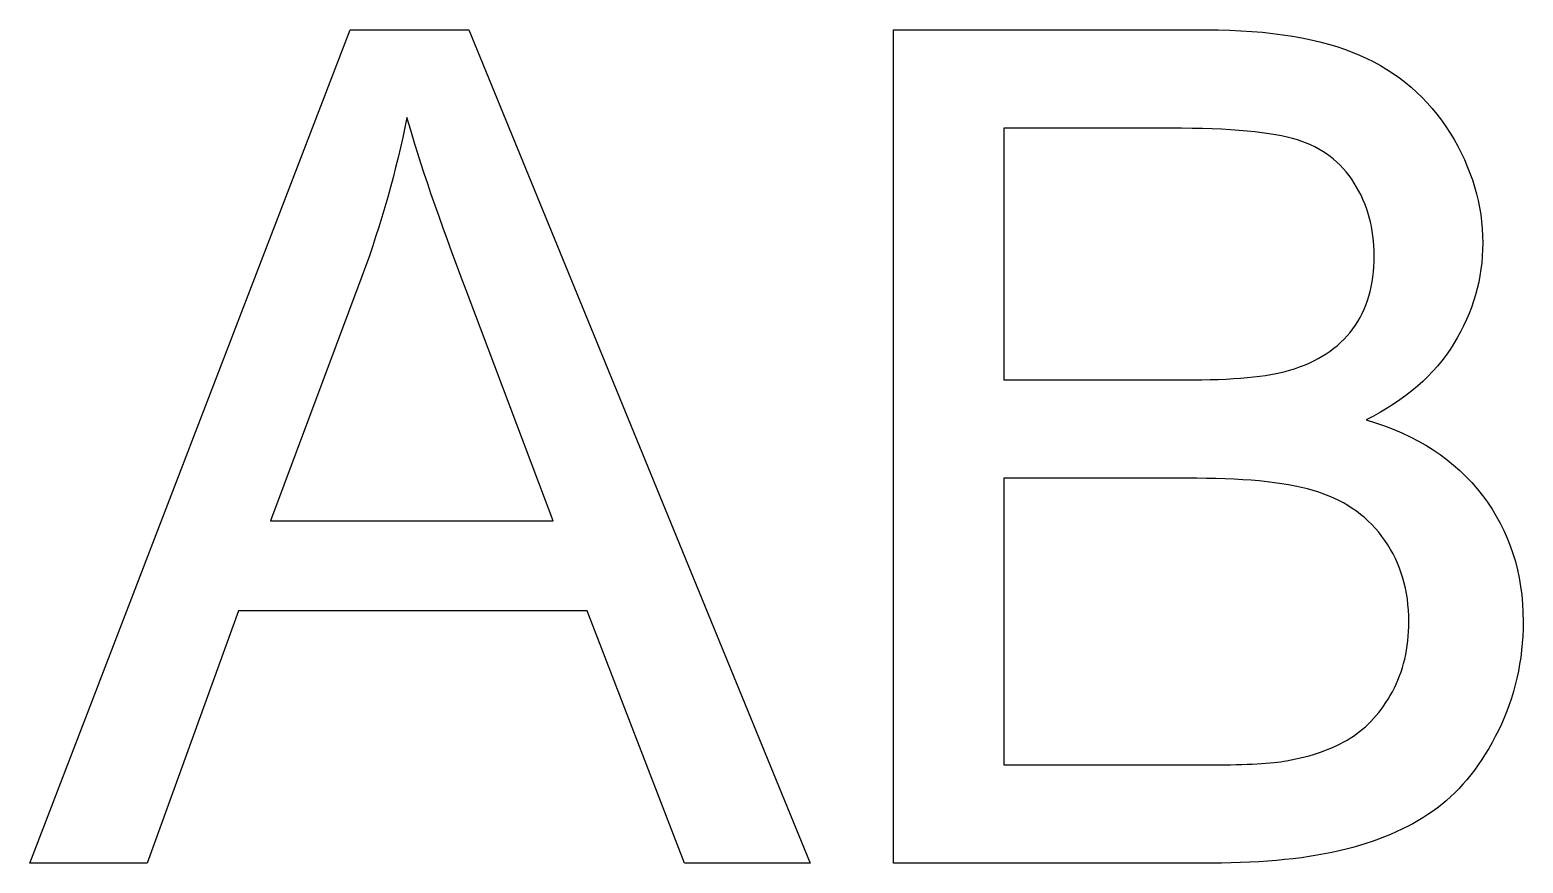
# Model space of a CAD drawing. Header units: millimetres. Extents: x -19.7 to 19.7, y -4.8 to 5.6.
# Drawn here: x -13.561 to -10.868, y -4.752 to -3.249 of the extents above; entities that cross this region are included whole.
import ezdxf

# ---------------------------------------------------------------- set-up
doc = ezdxf.new("R2010")
doc.units = ezdxf.units.MM
doc.layers.add('LASER_MARK', color=1, linetype='CONTINUOUS')

msp = doc.modelspace()

# ---------------------------------------------------------------- linework, layer by layer
at = {"layer": 'LASER_MARK'}
for points in [[(-13.560791, -4.752124), (-12.983496, -3.248901), (-12.769189, -3.248901), (-12.153955, -4.752124), (-12.380566, -4.752124), (-12.555908, -4.296851), (-13.184473, -4.296851), (-13.349561, -4.752124)], [(-12.003223, -4.752124), (-12.003223, -3.248901), (-11.439258, -3.248901), (-11.417991, -3.24908), (-11.397257, -3.249614), (-11.377055, -3.250506), (-11.357387, -3.251753), (-11.338251, -3.253357), (-11.319648, -3.255318), (-11.301577, -3.257635), (-11.284039, -3.260309), (-11.267034, -3.263339), (-11.250562, -3.266726), (-11.234622, -3.270469), (-11.219215, -3.274568), (-11.204341, -3.279024), (-11.19, -3.283837), (-11.176191, -3.289006), (-11.162915, -3.294531), (-11.150082, -3.300427), (-11.137601, -3.306708), (-11.125472, -3.313373), (-11.113696, -3.320422), (-11.102273, -3.327856), (-11.091202, -3.335675), (-11.080483, -3.343878), (-11.070117, -3.352466), (-11.060104, -3.361438), (-11.050443, -3.370795), (-11.041134, -3.380536), (-11.032178, -3.390662), (-11.023574, -3.401172), (-11.015323, -3.412067), (-11.007424, -3.423346), (-10.999878, -3.43501), (-10.992738, -3.4469), (-10.986059, -3.458858), (-10.979841, -3.470884), (-10.974083, -3.482979), (-10.968786, -3.495141), (-10.963949, -3.507372), (-10.959573, -3.519671), (-10.955658, -3.532037), (-10.952203, -3.544472), (-10.949209, -3.556975), (-10.946676, -3.569546), (-10.944603, -3.582185), (-10.942991, -3.594893), (-10.941839, -3.607668), (-10.941148, -3.620511), (-10.940918, -3.633423), (-10.941122, -3.645427), (-10.941735, -3.657343), (-10.942756, -3.669171), (-10.944186, -3.680911), (-10.946025, -3.692563), (-10.948272, -3.704127), (-10.950928, -3.715602), (-10.953992, -3.72699), (-10.957464, -3.738289), (-10.961346, -3.7495), (-10.965635, -3.760623), (-10.970334, -3.771658), (-10.975441, -3.782605), (-10.980956, -3.793464), (-10.98688, -3.804235), (-10.993213, -3.814917), (-10.999958, -3.825427), (-11.00712, -3.835681), (-11.014698, -3.845679), (-11.022693, -3.85542), (-11.031104, -3.864905), (-11.039932, -3.874133), (-11.049177, -3.883105), (-11.058838, -3.891821), (-11.068916, -3.900281), (-11.07941, -3.908484), (-11.090321, -3.916431), (-11.101648, -3.924121), (-11.113392, -3.931555), (-11.125552, -3.938733), (-11.138129, -3.945654), (-11.151123, -3.952319), (-11.134322, -3.957538), (-11.118014, -3.963198), (-11.102199, -3.969298), (-11.086876, -3.975839), (-11.072046, -3.982821), (-11.057708, -3.990243), (-11.043864, -3.998105), (-11.030511, -4.006409), (-11.017652, -4.015153), (-11.005285, -4.024337), (-10.993411, -4.033962), (-10.98203, -4.044028), (-10.971141, -4.054534), (-10.960745, -4.065481), (-10.950841, -4.076868), (-10.941431, -4.088696), (-10.932553, -4.100881), (-10.924247, -4.113338), (-10.916515, -4.126067), (-10.909355, -4.139069), (-10.902768, -4.152343), (-10.896754, -4.165889), (-10.891313, -4.179708), (-10.886444, -4.193799), (-10.882148, -4.208162), (-10.878425, -4.222798), (-10.875275, -4.237706), (-10.872697, -4.252887), (-10.870693, -4.26834), (-10.869261, -4.284065), (-10.868402, -4.300063), (-10.868115, -4.316333), (-10.868289, -4.329477), (-10.868812, -4.342505), (-10.869683, -4.355416), (-10.870903, -4.368211), (-10.872471, -4.380891), (-10.874388, -4.393454), (-10.876653, -4.4059), (-10.879266, -4.418231), (-10.882228, -4.430446), (-10.885539, -4.442544), (-10.889198, -4.454526), (-10.893205, -4.466393), (-10.897561, -4.478142), (-10.902266, -4.489776), (-10.907318, -4.501294), (-10.91272, -4.512695), (-10.918377, -4.523876), (-10.924199, -4.534733), (-10.930185, -4.545265), (-10.936336, -4.555473), (-10.94265, -4.565357), (-10.949129, -4.574916), (-10.955772, -4.58415), (-10.962579, -4.59306), (-10.969551, -4.601646), (-10.976686, -4.609907), (-10.983986, -4.617844), (-10.991451, -4.625456), (-10.999079, -4.632744), (-11.006871, -4.639708), (-11.014828, -4.646347), (-11.022949, -4.652661), (-11.031283, -4.658719), (-11.039876, -4.664589), (-11.04873, -4.670271), (-11.057845, -4.675764), (-11.067219, -4.68107), (-11.076854, -4.686187), (-11.08675, -4.691115), (-11.096906, -4.695856), (-11.107322, -4.700408), (-11.117998, -4.704772), (-11.128935, -4.708947), (-11.140132, -4.712935), (-11.15159, -4.716734), (-11.163308, -4.720345), (-11.175286, -4.723768), (-11.187524, -4.727002), (-11.200067, -4.730044), (-11.212959, -4.73289), (-11.226199, -4.73554), (-11.239787, -4.737993), (-11.253724, -4.74025), (-11.26801, -4.742311), (-11.282643, -4.744175), (-11.297626, -4.745844), (-11.312957, -4.747316), (-11.328636, -4.748591), (-11.344664, -4.749671), (-11.36104, -4.750554), (-11.377764, -4.751241), (-11.394838, -4.751731), (-11.412259, -4.752026), (-11.430029, -4.752124)], [(-13.127051, -4.134839), (-12.617432, -4.134839), (-12.774316, -3.71853), (-12.783144, -3.695082), (-12.791684, -3.672163), (-12.799935, -3.649773), (-12.807898, -3.627911), (-12.815572, -3.606578), (-12.822958, -3.585774), (-12.830056, -3.565499), (-12.836865, -3.545752), (-12.843386, -3.526534), (-12.849619, -3.507845), (-12.855563, -3.489684), (-12.861218, -3.472052), (-12.866586, -3.454949), (-12.871664, -3.438374), (-12.876455, -3.422329), (-12.880957, -3.406812), (-12.884638, -3.424876), (-12.888503, -3.442924), (-12.892553, -3.460957), (-12.896786, -3.478973), (-12.901204, -3.496974), (-12.905807, -3.514958), (-12.910593, -3.532927), (-12.915564, -3.550879), (-12.920719, -3.568815), (-12.926058, -3.586736), (-12.931582, -3.60464), (-12.937289, -3.622528), (-12.943181, -3.6404), (-12.949258, -3.658257), (-12.955518, -3.676097), (-12.961963, -3.693921)], [(-11.804297, -3.880542), (-11.479248, -3.880542), (-11.463006, -3.880474), (-11.447349, -3.88027), (-11.432276, -3.879929), (-11.417789, -3.879453), (-11.403886, -3.87884), (-11.390568, -3.878091), (-11.377835, -3.877205), (-11.365686, -3.876184), (-11.354122, -3.875027), (-11.343143, -3.873733), (-11.332749, -3.872303), (-11.32294, -3.870737), (-11.313716, -3.869034), (-11.305076, -3.867196), (-11.297021, -3.865221), (-11.289551, -3.86311), (-11.280212, -3.860174), (-11.271166, -3.857006), (-11.262412, -3.853605), (-11.253951, -3.849973), (-11.245781, -3.846107), (-11.237905, -3.84201), (-11.23032, -3.83768), (-11.223029, -3.833118), (-11.216029, -3.828323), (-11.209322, -3.823296), (-11.202907, -3.818037), (-11.196785, -3.812546), (-11.190955, -3.806822), (-11.185418, -3.800866), (-11.180172, -3.794678), (-11.17522, -3.788257), (-11.170563, -3.781616), (-11.166208, -3.774767), (-11.162152, -3.767709), (-11.158397, -3.760443), (-11.154942, -3.752969), (-11.151788, -3.745287), (-11.148934, -3.737396), (-11.146381, -3.729297), (-11.144128, -3.72099), (-11.142175, -3.712474), (-11.140523, -3.70375), (-11.139171, -3.694818), (-11.138119, -3.685678), (-11.137368, -3.676329), (-11.136918, -3.666772), (-11.136768, -3.657007), (-11.136908, -3.64772), (-11.137328, -3.638574), (-11.138029, -3.629568), (-11.139011, -3.620702), (-11.140272, -3.611976), (-11.141814, -3.60339), (-11.143637, -3.594945), (-11.14574, -3.586639), (-11.148123, -3.578474), (-11.150787, -3.570449), (-11.153731, -3.562565), (-11.156955, -3.55482), (-11.16046, -3.547216), (-11.164245, -3.539752), (-11.16831, -3.532428), (-11.172656, -3.525244), (-11.177262, -3.518271), (-11.182109, -3.511578), (-11.187196, -3.505165), (-11.192523, -3.499033), (-11.198091, -3.493181), (-11.203899, -3.487609), (-11.209947, -3.482318), (-11.216235, -3.477307), (-11.222764, -3.472577), (-11.229533, -3.468127), (-11.236543, -3.463957), (-11.243793, -3.460068), (-11.251283, -3.456459), (-11.259013, -3.45313), (-11.266984, -3.450082), (-11.275195, -3.447314), (-11.283899, -3.444769), (-11.293348, -3.442388), (-11.303542, -3.440171), (-11.314481, -3.438118), (-11.326164, -3.436229), (-11.338593, -3.434505), (-11.351767, -3.432945), (-11.365686, -3.431549), (-11.38035, -3.430317), (-11.395759, -3.42925), (-11.411913, -3.428347), (-11.428812, -3.427608), (-11.446456, -3.427033), (-11.464845, -3.426622), (-11.483978, -3.426376), (-11.503857, -3.426294), (-11.804297, -3.426294)], [(-11.804297, -4.574731), (-11.430029, -4.574731), (-11.418205, -4.574703), (-11.40683, -4.574619), (-11.395903, -4.574479), (-11.385425, -4.574283), (-11.375395, -4.57403), (-11.365814, -4.573722), (-11.356682, -4.573358), (-11.347998, -4.572937), (-11.339763, -4.57246), (-11.331976, -4.571928), (-11.324638, -4.571339), (-11.317749, -4.570694), (-11.311308, -4.569993), (-11.305316, -4.569236), (-11.299773, -4.568423), (-11.294678, -4.567554), (-11.286178, -4.565952), (-11.277855, -4.564221), (-11.269708, -4.562363), (-11.261737, -4.560376), (-11.253942, -4.558261), (-11.246324, -4.556018), (-11.238882, -4.553647), (-11.231616, -4.551147), (-11.224527, -4.54852), (-11.217613, -4.545764), (-11.210876, -4.54288), (-11.204315, -4.539868), (-11.197931, -4.536728), (-11.191722, -4.533459), (-11.18569, -4.530063), (-11.179834, -4.526538), (-11.17413, -4.522847), (-11.168555, -4.518952), (-11.163107, -4.514852), (-11.157788, -4.510548), (-11.152597, -4.50604), (-11.147534, -4.501328), (-11.142599, -4.496411), (-11.137793, -4.49129), (-11.133115, -4.485965), (-11.128564, -4.480436), (-11.124142, -4.474702), (-11.119849, -4.468764), (-11.115683, -4.462621), (-11.111646, -4.456275), (-11.107736, -4.449724), (-11.103955, -4.442969), (-11.100354, -4.436045), (-11.096986, -4.42899), (-11.093849, -4.421802), (-11.090945, -4.414482), (-11.088274, -4.40703), (-11.085835, -4.399446), (-11.083628, -4.391729), (-11.081653, -4.383881), (-11.07991, -4.3759), (-11.0784, -4.367787), (-11.077123, -4.359542), (-11.076077, -4.351164), (-11.075264, -4.342655), (-11.074683, -4.334013), (-11.074335, -4.325239), (-11.074219, -4.316333), (-11.074387, -4.305909), (-11.074892, -4.295657), (-11.075733, -4.285577), (-11.07691, -4.27567), (-11.078424, -4.265935), (-11.080275, -4.256372), (-11.082462, -4.246981), (-11.084985, -4.237762), (-11.087845, -4.228716), (-11.091042, -4.219842), (-11.094574, -4.21114), (-11.098444, -4.202611), (-11.102649, -4.194253), (-11.107191, -4.186068), (-11.11207, -4.178055), (-11.117285, -4.170215), (-11.122799, -4.162605), (-11.128572, -4.155283), (-11.134607, -4.148249), (-11.140901, -4.141504), (-11.147456, -4.135047), (-11.154271, -4.128879), (-11.161347, -4.122999), (-11.168683, -4.117407), (-11.176279, -4.112104), (-11.184136, -4.107089), (-11.192253, -4.102363), (-11.20063, -4.097925), (-11.209268, -4.093775), (-11.218166, -4.089914), (-11.227324, -4.086341), (-11.236743, -4.083057), (-11.246554, -4.080015), (-11.25689, -4.077169), (-11.267751, -4.074519), (-11.279137, -4.072066), (-11.291047, -4.069809), (-11.303482, -4.067748), (-11.316441, -4.065883), (-11.329926, -4.064215), (-11.343935, -4.062743), (-11.358468, -4.061467), (-11.373527, -4.060388), (-11.38911, -4.059505), (-11.405218, -4.058818), (-11.42185, -4.058327), (-11.439007, -4.058033), (-11.456689, -4.057935), (-11.804297, -4.057935)]]:
    msp.add_lwpolyline(points, close=True, dxfattribs=at)

doc.saveas('drawing.dxf')
